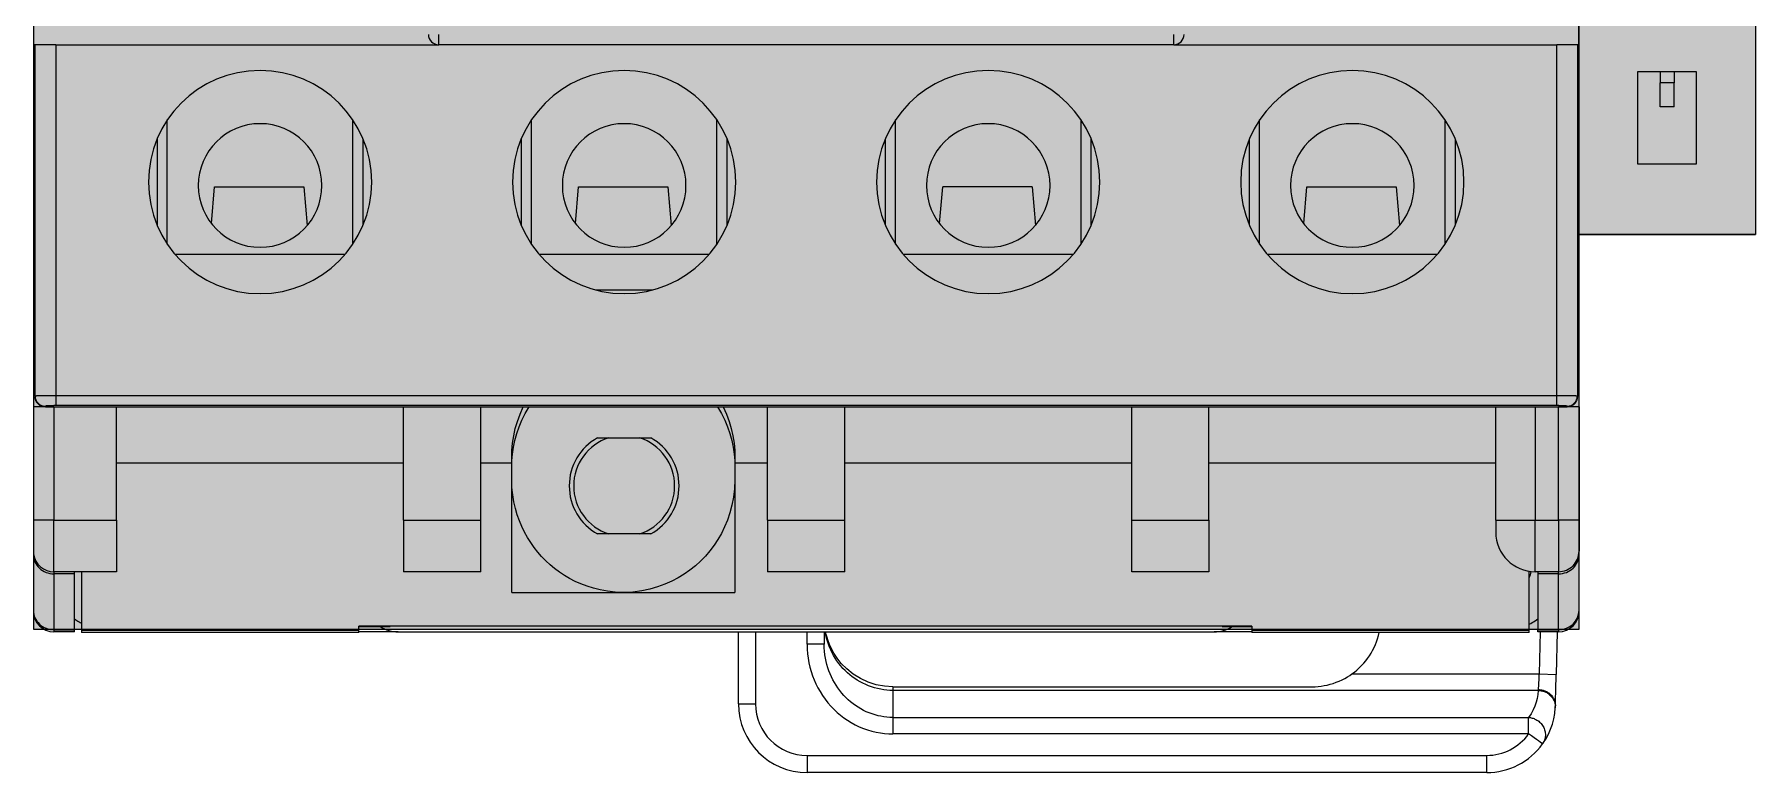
# Model space of a CAD drawing. Extents: x -20 to 2016, y -5898 to 916.
# Drawn here: x 728.7 to 778.8, y 721.4 to 742.9 of the extents above; entities that cross this region are included whole.
import ezdxf

# ---------------------------------------------------------------- set-up
doc = ezdxf.new("R2010")
doc.units = 0
doc.layers.add('MAIN-1', color=7, linetype='Continuous')
doc.layers.add('SYMS', color=7, linetype='Continuous')

# ---------------------------------------------------------------- blocks, each defined once
blk = doc.blocks.new('clipfix_35_5-select__2', base_point=(-147.547, 71.306))
at = {"color": 7, "linetype": 'Continuous'}
for p, q in [((-147.547, 76.456), (-147.547, 71.306)), ((-141.281, 76.456), (-147.547, 76.456)), ((-141.281, 71.306), (-141.281, 76.456)), ((-140.345, 76.456), (-141.281, 76.456)), ((-140.345, 71.306), (-140.345, 76.456)), ((-140.244, 76.456), (-140.345, 76.456)), ((-140.244, 76.456), (-140.244, 71.306)), ((-139.986, 76.456), (-140.244, 76.456)), ((-139.986, 76.456), (-139.986, 71.306)), ((-132.965, 76.456), (-139.986, 76.456)), ((-132.965, 76.456), (-132.247, 76.456)), ((-132.965, 71.306), (-132.965, 76.456)), ((-132.247, 75.881), (-132.247, 76.456)), ((-132.247, 76.456), (-124.247, 76.456)), ((-124.247, 76.456), (-124.247, 75.881)), ((-124.247, 76.456), (-123.528, 76.456)), ((-123.528, 76.456), (-121.856, 76.456)), ((-123.528, 71.306), (-123.528, 76.456)), ((-120.931, 76.456), (-121.856, 76.456)), ((-121.856, 76.456), (-121.856, 71.306)), ((-115.557, 76.456), (-120.931, 76.456)), ((-120.931, 76.456), (-120.931, 71.306)), ((-115.557, 76.456), (-115.557, 71.306)), ((-114.737, 76.456), (-115.557, 76.456)), ((-114.737, 71.306), (-114.737, 76.456)), ((-114.737, 76.456), (-106.507, 76.456)), ((-106.507, 76.456), (-106.507, 71.306)), ((-106.507, 76.456), (-106.249, 76.456)), ((-106.249, 71.306), (-106.249, 76.456)), ((-106.249, 76.456), (-106.148, 76.456)), ((-105.212, 76.456), (-106.148, 76.456)), ((-106.148, 71.306), (-106.148, 76.456)), ((-105.212, 76.456), (-98.947, 76.456)), ((-105.212, 71.306), (-105.212, 76.456)), ((-98.947, 71.306), (-98.947, 76.456)), ((-132.247, 71.881), (-132.247, 75.881)), ((-132.247, 75.881), (-129.097, 75.881)), ((-129.097, 75.881), (-129.097, 71.881)), ((-127.397, 75.881), (-124.247, 75.881)), ((-127.397, 71.881), (-127.397, 75.881)), ((-124.247, 75.881), (-124.247, 71.881)), ((-120.022, 75.631), (-116.572, 75.631)), ((-120.022, 74.081), (-120.022, 75.631)), ((-116.572, 75.631), (-116.572, 74.081)), ((-144.647, 73.031), (-144.647, 74.731)), ((-144.647, 74.731), (-141.747, 74.731)), ((-141.747, 74.731), (-141.747, 74.081)), ((-137.397, 74.731), (-134.697, 74.731)), ((-137.397, 73.031), (-137.397, 74.731)), ((-134.697, 74.731), (-134.697, 73.031)), ((-111.797, 74.731), (-109.097, 74.731)), ((-111.797, 73.031), (-111.797, 74.731)), ((-109.097, 74.731), (-109.097, 73.031)), ((-103.697, 74.081), (-103.697, 74.731)), ((-103.697, 74.731), (-100.997, 74.731)), ((-100.997, 74.731), (-100.997, 73.031)), ((-142.261, 74.081), (-142.392, 74.081)), ((-142.392, 73.681), (-142.392, 74.081)), ((-142.261, 73.681), (-142.392, 73.681)), ((-142.261, 74.081), (-142.261, 73.681)), ((-142.261, 74.081), (-141.747, 74.081)), ((-142.261, 73.681), (-141.747, 73.681)), ((-141.747, 74.081), (-141.747, 73.681)), ((-141.747, 73.681), (-141.747, 73.031)), ((-120.022, 74.081), (-116.572, 74.081)), ((-120.022, 73.681), (-120.022, 74.081)), ((-120.022, 73.681), (-116.572, 73.681)), ((-120.022, 72.131), (-120.022, 73.681)), ((-116.572, 74.081), (-116.572, 73.681)), ((-116.572, 73.681), (-116.572, 72.131)), ((-103.697, 73.681), (-103.697, 74.081)), ((-103.697, 74.081), (-103.361, 74.081)), ((-103.697, 73.681), (-103.361, 73.681)), ((-103.697, 73.031), (-103.697, 73.681)), ((-103.361, 74.081), (-103.361, 73.681)), ((-102.661, 74.081), (-103.361, 74.081)), ((-102.661, 73.681), (-103.361, 73.681)), ((-102.661, 74.081), (-102.661, 73.681)), ((-141.747, 73.031), (-144.647, 73.031)), ((-134.697, 73.031), (-137.397, 73.031)), ((-109.097, 73.031), (-111.797, 73.031)), ((-100.997, 73.031), (-103.697, 73.031)), ((-129.097, 71.881), (-132.247, 71.881)), ((-132.247, 71.306), (-132.247, 71.881)), ((-124.247, 71.881), (-127.397, 71.881)), ((-124.247, 71.881), (-124.247, 71.306)), ((-116.572, 72.131), (-120.022, 72.131)), ((-141.281, 71.306), (-147.547, 71.306)), ((-140.345, 71.306), (-141.281, 71.306)), ((-140.244, 71.306), (-140.345, 71.306)), ((-139.986, 71.306), (-140.244, 71.306)), ((-132.965, 71.306), (-139.986, 71.306)), ((-132.965, 71.306), (-132.247, 71.306)), ((-132.247, 71.306), (-124.247, 71.306)), ((-124.247, 71.306), (-123.528, 71.306)), ((-123.528, 71.306), (-121.856, 71.306)), ((-121.856, 71.306), (-120.931, 71.306)), ((-120.931, 71.306), (-115.557, 71.306)), ((-115.557, 71.306), (-114.737, 71.306)), ((-114.737, 71.306), (-106.507, 71.306)), ((-106.507, 71.306), (-106.249, 71.306)), ((-106.249, 71.306), (-106.148, 71.306)), ((-105.212, 71.306), (-106.148, 71.306)), ((-105.212, 71.306), (-98.947, 71.306))]:
    blk.add_line(p, q, dxfattribs=at)

msp = doc.modelspace()

# ---------------------------------------------------------------- hatches: boundary and pattern name
at = {"layer": 'SYMS', "true_color": 0x636466}
h = msp.add_hatch(color=251, dxfattribs=at)
h.dxf.hatch_style = 1
h.paths.add_polyline_path([(728.711, 725.585), (773.689, 725.585), (773.689, 796.085), (728.711, 796.085)])
h = msp.add_hatch(color=251, dxfattribs=at)
h.dxf.hatch_style = 1
h.paths.add_polyline_path([(778.839, 785.689), (773.689, 785.689), (773.689, 737.089), (778.839, 737.089)])

# ---------------------------------------------------------------- linework, layer by layer
at = {"layer": 'MAIN-1'}
for p, q in [((773.7, 742.615), (773.7, 745.715)), ((729.049, 742.615), (728.7, 742.615)), ((728.75, 732.386), (728.75, 742.615)), ((729.35, 742.615), (729.049, 742.615)), ((729.35, 742.615), (740.5, 742.615)), ((729.35, 742.615), (729.35, 732.402)), ((740.5, 742.615), (740.5, 742.915)), ((761.9, 742.615), (740.5, 742.615)), ((761.9, 742.615), (761.9, 742.915)), ((761.9, 742.615), (773.05, 742.615)), ((773.05, 732.402), (773.05, 742.615)), ((773.351, 742.615), (773.05, 742.615)), ((773.7, 742.615), (773.35, 742.615)), ((773.65, 742.615), (773.65, 732.386)), ((773.7, 732.065), (773.7, 742.615)), ((732.6, 736.806), (732.6, 740.424)), ((734.475, 740.114), (734.475, 740.115)), ((738, 736.806), (738, 740.424)), ((743.2, 736.806), (743.2, 740.424)), ((748.6, 736.806), (748.6, 740.424)), ((753.8, 736.806), (753.8, 740.424)), ((759.2, 736.806), (759.2, 740.424)), ((764.4, 736.806), (764.4, 740.424)), ((769.8, 736.806), (769.8, 740.424)), ((732.3, 739.865), (732.3, 737.365)), ((734.311, 740.019), (734.312, 740.019)), ((738.3, 737.365), (738.3, 739.865)), ((742.9, 739.865), (742.9, 737.365)), ((748.9, 737.365), (748.9, 739.865)), ((753.5, 739.865), (753.5, 737.365)), ((759.5, 737.365), (759.5, 739.865)), ((764.1, 739.865), (764.1, 737.365)), ((770.1, 737.365), (770.1, 739.865)), ((733.883, 737.404), (733.975, 738.471)), ((733.975, 738.471), (736.575, 738.471)), ((736.575, 738.471), (736.672, 737.349)), ((744.484, 737.404), (744.575, 738.471)), ((744.575, 738.471), (747.175, 738.471)), ((747.175, 738.471), (747.271, 737.349)), ((755.083, 737.404), (755.175, 738.471)), ((757.775, 738.471), (755.175, 738.471)), ((757.775, 738.471), (757.872, 737.349)), ((765.683, 737.404), (765.775, 738.471)), ((765.775, 738.471), (768.375, 738.471)), ((768.375, 738.471), (768.472, 737.349)), ((732.82, 736.515), (737.781, 736.515)), ((743.42, 736.515), (748.381, 736.515)), ((754.02, 736.515), (758.981, 736.515)), ((764.62, 736.515), (769.581, 736.515)), ((745.069, 735.473), (746.731, 735.473)), ((728.75, 732.386), (728.751, 732.387)), ((728.75, 732.386), (728.75, 732.365)), ((728.75, 732.386), (728.75, 732.386)), ((728.75, 732.386), (728.75, 732.386)), ((728.75, 732.386), (728.75, 732.386)), ((728.75, 732.386), (728.75, 732.386)), ((728.75, 732.386), (728.75, 732.386)), ((728.75, 732.386), (728.75, 732.386)), ((728.75, 732.386), (728.75, 732.386)), ((728.75, 732.386), (728.75, 732.385)), ((728.75, 732.385), (728.75, 732.385)), ((728.75, 732.385), (728.75, 732.384)), ((728.75, 732.384), (728.75, 732.384)), ((728.75, 732.384), (728.75, 732.384)), ((728.75, 732.351), (728.75, 732.365)), ((728.751, 732.337), (728.75, 732.351)), ((728.751, 732.387), (728.753, 732.388)), ((728.753, 732.323), (728.751, 732.337)), ((728.753, 732.388), (728.756, 732.388)), ((728.755, 732.31), (728.753, 732.323)), ((728.758, 732.296), (728.755, 732.31)), ((728.756, 732.388), (728.76, 732.389)), ((728.762, 732.283), (728.758, 732.296)), ((728.76, 732.389), (728.766, 732.39)), ((728.766, 732.27), (728.762, 732.283)), ((728.766, 732.39), (728.773, 732.39)), ((728.77, 732.257), (728.766, 732.27)), ((728.776, 732.244), (728.77, 732.257)), ((728.773, 732.39), (728.781, 732.391)), ((728.782, 732.231), (728.776, 732.244)), ((728.781, 732.391), (728.791, 732.392)), ((728.788, 732.219), (728.782, 732.231)), ((728.795, 732.207), (728.788, 732.219)), ((728.791, 732.392), (728.801, 732.393)), ((728.803, 732.195), (728.795, 732.207)), ((728.801, 732.393), (728.813, 732.393)), ((728.811, 732.184), (728.803, 732.195)), ((728.819, 732.173), (728.811, 732.184)), ((728.813, 732.393), (728.826, 732.394)), ((728.828, 732.163), (728.819, 732.173)), ((728.826, 732.394), (728.84, 732.394)), ((728.838, 732.153), (728.828, 732.163)), ((728.848, 732.143), (728.838, 732.153)), ((728.84, 732.394), (728.855, 732.395)), ((728.859, 732.134), (728.848, 732.143)), ((728.855, 732.395), (728.871, 732.396)), ((728.869, 732.125), (728.859, 732.134)), ((728.881, 732.117), (728.869, 732.125)), ((728.871, 732.396), (728.889, 732.396)), ((728.892, 732.11), (728.881, 732.117)), ((728.889, 732.396), (728.907, 732.397)), ((728.904, 732.103), (728.892, 732.11)), ((728.917, 732.096), (728.904, 732.103)), ((728.907, 732.397), (728.926, 732.397)), ((728.929, 732.09), (728.917, 732.096)), ((728.926, 732.397), (728.946, 732.398)), ((728.942, 732.085), (728.929, 732.09)), ((728.955, 732.08), (728.942, 732.085)), ((728.946, 732.398), (728.967, 732.398)), ((728.967, 732.398), (728.988, 732.399)), ((728.988, 732.399), (729.011, 732.399)), ((729.011, 732.399), (729.034, 732.4)), ((729.034, 732.4), (729.058, 732.4)), ((729.05, 732.087), (729.05, 732.065)), ((729.058, 732.4), (729.082, 732.4)), ((729.082, 732.4), (729.107, 732.401)), ((729.107, 732.401), (729.133, 732.401)), ((729.133, 732.401), (729.159, 732.401)), ((729.159, 732.401), (729.186, 732.401)), ((729.186, 732.401), (729.212, 732.401)), ((729.212, 732.401), (729.24, 732.402)), ((729.24, 732.402), (729.267, 732.402)), ((729.267, 732.402), (729.295, 732.402)), ((729.295, 732.402), (729.322, 732.402)), ((729.322, 732.402), (729.35, 732.402)), ((729.35, 732.402), (773.05, 732.402)), ((729.35, 732.402), (729.35, 732.102)), ((773.05, 732.102), (729.35, 732.102)), ((773.05, 732.102), (773.05, 732.402)), ((773.05, 732.402), (773.078, 732.402)), ((773.078, 732.402), (773.106, 732.402)), ((773.106, 732.402), (773.133, 732.402)), ((773.133, 732.402), (773.161, 732.402)), ((773.161, 732.402), (773.188, 732.401)), ((773.188, 732.401), (773.215, 732.401)), ((773.215, 732.401), (773.241, 732.401)), ((773.241, 732.401), (773.267, 732.401)), ((773.267, 732.401), (773.293, 732.401)), ((773.293, 732.401), (773.318, 732.4)), ((773.318, 732.4), (773.342, 732.4)), ((773.342, 732.4), (773.366, 732.4)), ((773.35, 732.065), (773.35, 732.087)), ((773.366, 732.4), (773.389, 732.399)), ((773.389, 732.399), (773.412, 732.399)), ((773.412, 732.399), (773.433, 732.398)), ((773.433, 732.398), (773.454, 732.398)), ((773.455, 732.084), (773.443, 732.079)), ((773.454, 732.398), (773.474, 732.397)), ((773.468, 732.089), (773.455, 732.084)), ((773.48, 732.095), (773.468, 732.089)), ((773.474, 732.397), (773.493, 732.397)), ((773.492, 732.101), (773.48, 732.095)), ((773.504, 732.107), (773.492, 732.101)), ((773.493, 732.397), (773.512, 732.396)), ((773.515, 732.114), (773.504, 732.107)), ((773.512, 732.396), (773.529, 732.396)), ((773.526, 732.122), (773.515, 732.114)), ((773.537, 732.13), (773.526, 732.122)), ((773.529, 732.396), (773.545, 732.395)), ((773.547, 732.139), (773.537, 732.13)), ((773.545, 732.395), (773.56, 732.394)), ((773.557, 732.148), (773.547, 732.139)), ((773.567, 732.158), (773.557, 732.148)), ((773.56, 732.394), (773.574, 732.394)), ((773.576, 732.167), (773.567, 732.158)), ((773.574, 732.394), (773.587, 732.393)), ((773.585, 732.178), (773.576, 732.167)), ((773.593, 732.189), (773.585, 732.178)), ((773.587, 732.393), (773.599, 732.393)), ((773.6, 732.2), (773.593, 732.189)), ((773.599, 732.393), (773.609, 732.392)), ((773.608, 732.211), (773.6, 732.2)), ((773.614, 732.223), (773.608, 732.211)), ((773.609, 732.392), (773.619, 732.391)), ((773.62, 732.235), (773.614, 732.223)), ((773.619, 732.391), (773.627, 732.39)), ((773.626, 732.247), (773.62, 732.235)), ((773.631, 732.26), (773.626, 732.247)), ((773.627, 732.39), (773.634, 732.39)), ((773.635, 732.272), (773.631, 732.26)), ((773.634, 732.39), (773.64, 732.389)), ((773.639, 732.285), (773.635, 732.272)), ((773.643, 732.298), (773.639, 732.285)), ((773.64, 732.389), (773.644, 732.388)), ((773.645, 732.311), (773.643, 732.298)), ((773.644, 732.388), (773.647, 732.388)), ((773.647, 732.324), (773.645, 732.311)), ((773.647, 732.388), (773.649, 732.387)), ((773.649, 732.338), (773.647, 732.324)), ((773.649, 732.387), (773.65, 732.386)), ((773.65, 732.351), (773.649, 732.338)), ((773.65, 732.386), (773.65, 732.386)), ((773.65, 732.386), (773.65, 732.386)), ((773.65, 732.386), (773.65, 732.386)), ((773.65, 732.386), (773.65, 732.386)), ((773.65, 732.386), (773.65, 732.386)), ((773.65, 732.386), (773.65, 732.386)), ((773.65, 732.365), (773.65, 732.386)), ((773.65, 732.386), (773.65, 732.386)), ((773.65, 732.386), (773.65, 732.385)), ((773.65, 732.385), (773.65, 732.385)), ((773.65, 732.385), (773.65, 732.384)), ((773.65, 732.384), (773.65, 732.384)), ((773.65, 732.384), (773.65, 732.384)), ((773.65, 732.365), (773.65, 732.351)), ((729.3, 732.065), (728.7, 732.065)), ((728.968, 732.076), (728.955, 732.08)), ((728.981, 732.073), (728.968, 732.076)), ((728.995, 732.07), (728.981, 732.073)), ((729.008, 732.068), (728.995, 732.07)), ((729.022, 732.066), (729.008, 732.068)), ((729.036, 732.065), (729.022, 732.066)), ((729.05, 732.065), (729.036, 732.065)), ((729.05, 732.065), (773.35, 732.065)), ((729.3, 732.065), (729.3, 728.765)), ((731.125, 728.765), (731.125, 732.065)), ((739.475, 728.765), (739.475, 732.065)), ((741.725, 728.765), (741.725, 732.065)), ((742.731, 731.432), (742.793, 731.645)), ((742.793, 731.645), (742.87, 731.856)), ((742.842, 731.488), (742.925, 731.684)), ((742.87, 731.856), (742.963, 732.065)), ((742.925, 731.684), (743.021, 731.877)), ((743.021, 731.877), (743.13, 732.065)), ((748.62, 732.065), (748.729, 731.877)), ((748.729, 731.877), (748.826, 731.684)), ((748.787, 732.065), (748.88, 731.856)), ((748.826, 731.684), (748.908, 731.488)), ((748.88, 731.856), (748.957, 731.645)), ((748.957, 731.645), (749.019, 731.432)), ((750.075, 728.765), (750.075, 732.065)), ((752.325, 728.765), (752.325, 732.065)), ((760.675, 728.765), (760.675, 732.065)), ((762.925, 728.765), (762.925, 732.065)), ((771.275, 728.765), (771.275, 732.065)), ((772.425, 732.065), (772.425, 728.765)), ((773.1, 728.765), (773.1, 732.065)), ((773.7, 732.065), (773.1, 732.065)), ((773.364, 732.065), (773.35, 732.065)), ((773.377, 732.066), (773.364, 732.065)), ((773.391, 732.068), (773.377, 732.066)), ((773.404, 732.07), (773.391, 732.068)), ((773.417, 732.072), (773.404, 732.07)), ((773.43, 732.076), (773.417, 732.072)), ((773.443, 732.079), (773.43, 732.076)), ((773.7, 732.065), (773.7, 728.765)), ((742.651, 731.008), (742.684, 731.219)), ((742.677, 730.89), (742.719, 731.09)), ((742.684, 731.219), (742.731, 731.432)), ((742.719, 731.09), (742.774, 731.289)), ((742.774, 731.289), (742.842, 731.488)), ((745.125, 731.165), (746.675, 731.165)), ((748.908, 731.488), (748.977, 731.289)), ((748.977, 731.289), (749.031, 731.09)), ((749.019, 731.432), (749.067, 731.219)), ((749.031, 731.09), (749.073, 730.89)), ((749.067, 731.219), (749.099, 731.008)), ((742.625, 730.594), (742.631, 730.799)), ((742.625, 730.441), (742.625, 730.594)), ((742.631, 730.799), (742.651, 731.008)), ((742.631, 730.497), (742.648, 730.693)), ((742.648, 730.693), (742.677, 730.89)), ((749.073, 730.89), (749.102, 730.693)), ((749.099, 731.008), (749.119, 730.799)), ((749.102, 730.693), (749.119, 730.497)), ((749.119, 730.799), (749.125, 730.594)), ((749.125, 730.594), (749.125, 730.441)), ((731.125, 730.441), (739.475, 730.441)), ((741.725, 730.441), (742.625, 730.441)), ((742.625, 730.306), (742.631, 730.497)), ((742.625, 726.662), (742.625, 730.441)), ((749.119, 730.497), (749.125, 730.306)), ((749.125, 730.441), (750.075, 730.441)), ((749.125, 730.441), (749.125, 726.662)), ((752.325, 730.441), (760.675, 730.441)), ((762.925, 730.441), (771.275, 730.441)), ((742.633, 729.723), (742.625, 729.952)), ((742.655, 729.507), (742.633, 729.723)), ((749.115, 729.684), (749.085, 729.435)), ((749.125, 729.952), (749.115, 729.684)), ((742.689, 729.303), (742.655, 729.507)), ((742.734, 729.109), (742.689, 729.303)), ((742.788, 728.925), (742.734, 729.109)), ((749.039, 729.201), (748.98, 728.98)), ((749.085, 729.435), (749.039, 729.201)), ((729.3, 728.765), (728.7, 728.765)), ((729.3, 727.265), (729.3, 728.765)), ((729.3, 728.765), (731.125, 728.765)), ((731.125, 728.765), (731.125, 727.265)), ((739.475, 728.765), (739.475, 727.265)), ((739.475, 728.765), (741.725, 728.765)), ((741.725, 727.265), (741.725, 728.765)), ((742.851, 728.748), (742.788, 728.925)), ((742.921, 728.579), (742.851, 728.748)), ((743, 728.417), (742.921, 728.579)), ((748.908, 728.771), (748.825, 728.572)), ((748.98, 728.98), (748.908, 728.771)), ((750.075, 728.765), (750.075, 727.265)), ((750.075, 728.765), (752.325, 728.765)), ((752.325, 727.265), (752.325, 728.765)), ((760.675, 727.265), (760.675, 728.765)), ((760.675, 728.765), (762.925, 728.765)), ((762.925, 728.765), (762.925, 727.265)), ((771.275, 728.765), (772.425, 728.765)), ((771.275, 728.765), (771.275, 728.415)), ((772.425, 728.765), (773.1, 728.765)), ((772.425, 727.265), (772.425, 728.765)), ((773.1, 728.765), (773.1, 727.265)), ((773.7, 728.765), (773.1, 728.765)), ((773.7, 728.765), (773.7, 727.865)), ((743.086, 728.263), (743, 728.417)), ((743.178, 728.115), (743.086, 728.263)), ((743.278, 727.973), (743.178, 728.115)), ((746.675, 728.365), (745.125, 728.365)), ((748.629, 728.204), (748.516, 728.034)), ((748.732, 728.383), (748.629, 728.204)), ((748.825, 728.572), (748.732, 728.383)), ((743.385, 727.838), (743.278, 727.973)), ((743.497, 727.709), (743.385, 727.838)), ((743.617, 727.586), (743.497, 727.709)), ((743.742, 727.469), (743.617, 727.586)), ((748.123, 727.576), (747.974, 727.44)), ((748.263, 727.72), (748.123, 727.576)), ((748.394, 727.873), (748.263, 727.72)), ((748.516, 728.034), (748.394, 727.873)), ((773.7, 727.768), (773.7, 727.862)), ((773.7, 726.139), (773.7, 727.768)), ((729.3, 727.265), (729.3, 727.204)), ((731.125, 727.265), (729.3, 727.265)), ((729.3, 727.204), (729.3, 725.575)), ((729.9, 727.204), (729.3, 727.204)), ((729.9, 727.204), (729.9, 727.265)), ((729.9, 725.575), (729.9, 727.204)), ((730.1, 727.265), (730.1, 725.567)), ((741.725, 727.265), (739.475, 727.265)), ((743.874, 727.359), (743.742, 727.469)), ((744.013, 727.255), (743.874, 727.359)), ((744.159, 727.157), (744.013, 727.255)), ((744.313, 727.067), (744.159, 727.157)), ((747.471, 727.086), (747.283, 726.987)), ((747.649, 727.194), (747.471, 727.086)), ((747.816, 727.313), (747.649, 727.194)), ((747.974, 727.44), (747.816, 727.313)), ((752.325, 727.265), (750.075, 727.265)), ((762.925, 727.265), (760.675, 727.265)), ((772.25, 725.567), (772.25, 727.278)), ((773.1, 727.265), (772.425, 727.265)), ((772.5, 727.265), (772.5, 727.204)), ((772.5, 727.204), (772.5, 725.575)), ((773.1, 727.204), (772.5, 727.204)), ((773.1, 727.204), (773.1, 727.265)), ((773.1, 725.575), (773.1, 727.204)), ((742.625, 726.662), (745.875, 726.662)), ((744.474, 726.984), (744.313, 727.067)), ((744.643, 726.908), (744.474, 726.984)), ((744.82, 726.841), (744.643, 726.908)), ((745.007, 726.782), (744.82, 726.841)), ((745.204, 726.733), (745.007, 726.782)), ((745.413, 726.695), (745.204, 726.733)), ((745.636, 726.671), (745.413, 726.695)), ((745.875, 726.662), (745.636, 726.671)), ((746.154, 726.674), (745.875, 726.662)), ((745.875, 726.662), (749.125, 726.662)), ((746.411, 726.707), (746.154, 726.674)), ((746.65, 726.757), (746.411, 726.707)), ((746.874, 726.822), (746.65, 726.757)), ((747.085, 726.899), (746.874, 726.822)), ((747.283, 726.987), (747.085, 726.899)), ((773.7, 726.115), (773.7, 726.139)), ((729.3, 725.575), (729.3, 725.515)), ((729.3, 725.575), (729.9, 725.575)), ((729.9, 725.891), (729.932, 725.868)), ((729.9, 725.515), (729.9, 725.575)), ((729.932, 725.868), (729.965, 725.846)), ((729.965, 725.846), (729.998, 725.825)), ((729.998, 725.825), (730.032, 725.804)), ((730.032, 725.804), (730.066, 725.784)), ((730.066, 725.784), (730.1, 725.764)), ((730.1, 725.567), (730.1, 725.495)), ((730.1, 725.567), (738.175, 725.567)), ((738.175, 725.567), (738.175, 725.677)), ((764.175, 725.677), (738.175, 725.677)), ((738.175, 725.665), (739.09, 725.665)), ((738.175, 725.495), (738.175, 725.567)), ((763.31, 725.665), (764.175, 725.665)), ((764.175, 725.677), (764.175, 725.567)), ((764.175, 725.567), (772.25, 725.567)), ((764.175, 725.567), (764.175, 725.495)), ((772.25, 725.738), (772.293, 725.761)), ((772.25, 725.495), (772.25, 725.567)), ((772.293, 725.761), (772.336, 725.785)), ((772.336, 725.785), (772.378, 725.81)), ((772.378, 725.81), (772.419, 725.836)), ((772.419, 725.836), (772.46, 725.863)), ((772.46, 725.863), (772.5, 725.891)), ((772.5, 725.515), (772.5, 725.575)), ((772.5, 725.575), (773.1, 725.575)), ((773.1, 725.575), (773.1, 725.515)), ((729.9, 725.515), (729.3, 725.515)), ((738.175, 725.495), (730.1, 725.495)), ((739.324, 725.515), (738.175, 725.515)), ((739.324, 725.515), (739.615, 725.515)), ((739.617, 725.515), (762.783, 725.515)), ((749.225, 723.415), (749.225, 725.515)), ((749.725, 725.515), (749.725, 723.415)), ((751.225, 725.151), (751.225, 725.515)), ((751.225, 725.151), (751.229, 725.013)), ((751.725, 725.151), (751.225, 725.151)), ((751.725, 725.515), (751.725, 725.151)), ((751.727, 725.049), (751.725, 725.151)), ((751.77, 725.423), (751.753, 725.515)), ((751.783, 725.436), (751.765, 725.515)), ((751.791, 725.332), (751.77, 725.423)), ((751.807, 725.348), (751.783, 725.436)), ((751.816, 725.243), (751.791, 725.332)), ((751.839, 725.251), (751.807, 725.348)), ((751.845, 725.156), (751.816, 725.243)), ((751.88, 725.143), (751.839, 725.251)), ((751.877, 725.07), (751.845, 725.156)), ((751.913, 724.986), (751.877, 725.07)), ((751.934, 725.024), (751.88, 725.143)), ((762.785, 725.515), (763.076, 725.515)), ((764.175, 725.515), (763.076, 725.515)), ((772.25, 725.495), (764.175, 725.495)), ((773.1, 725.515), (772.5, 725.515)), ((772.566, 725.515), (772.534, 724.287)), ((773.067, 725.515), (773.034, 724.274)), ((751.229, 725.013), (751.239, 724.878)), ((751.239, 724.878), (751.255, 724.745)), ((751.255, 724.745), (751.279, 724.615)), ((751.279, 724.615), (751.308, 724.486)), ((751.734, 724.948), (751.727, 725.049)), ((751.745, 724.848), (751.734, 724.948)), ((751.761, 724.75), (751.745, 724.848)), ((751.78, 724.654), (751.761, 724.75)), ((751.804, 724.56), (751.78, 724.654)), ((751.953, 724.904), (751.913, 724.986)), ((752.006, 724.893), (751.934, 725.024)), ((751.997, 724.824), (751.953, 724.904)), ((752.044, 724.745), (751.997, 724.824)), ((752.099, 724.75), (752.006, 724.893)), ((752.096, 724.668), (752.044, 724.745)), ((752.151, 724.592), (752.096, 724.668)), ((752.221, 724.596), (752.099, 724.75)), ((752.209, 724.52), (752.151, 724.592)), ((752.38, 724.435), (752.221, 724.596)), ((751.308, 724.486), (751.343, 724.361)), ((751.343, 724.361), (751.384, 724.237)), ((751.384, 724.237), (751.43, 724.117)), ((751.43, 724.117), (751.481, 724)), ((751.831, 724.469), (751.804, 724.56)), ((751.861, 724.379), (751.831, 724.469)), ((751.896, 724.291), (751.861, 724.379)), ((751.933, 724.205), (751.896, 724.291)), ((751.974, 724.121), (751.933, 724.205)), ((752.019, 724.039), (751.974, 724.121)), ((752.27, 724.45), (752.209, 724.52)), ((752.334, 724.384), (752.27, 724.45)), ((752.4, 724.321), (752.334, 724.384)), ((752.569, 724.283), (752.38, 724.435)), ((752.468, 724.263), (752.4, 724.321)), ((752.538, 724.207), (752.468, 724.263)), ((752.612, 724.154), (752.538, 724.207)), ((752.779, 724.152), (752.569, 724.283)), ((752.688, 724.105), (752.612, 724.154)), ((752.767, 724.058), (752.688, 724.105)), ((753.003, 724.05), (752.779, 724.152)), ((766.632, 724.044), (766.719, 724.08)), ((766.719, 724.08), (766.803, 724.118)), ((766.803, 724.118), (766.882, 724.158)), ((766.882, 724.158), (766.955, 724.2)), ((766.955, 724.2), (767.023, 724.243)), ((767.023, 724.243), (767.088, 724.287)), ((767.088, 724.287), (772.534, 724.287)), ((772.524, 724.082), (772.522, 724.055)), ((772.525, 724.11), (772.524, 724.082)), ((772.527, 724.139), (772.525, 724.11)), ((772.528, 724.168), (772.527, 724.139)), ((772.53, 724.197), (772.528, 724.168)), ((772.531, 724.227), (772.53, 724.197)), ((772.533, 724.257), (772.531, 724.227)), ((772.534, 724.287), (772.533, 724.257)), ((772.534, 724.287), (773.034, 724.274)), ((773.027, 724.014), (773.029, 724.078)), ((773.029, 724.078), (773.031, 724.142)), ((773.031, 724.142), (773.032, 724.208)), ((773.032, 724.208), (773.034, 724.274)), ((751.481, 724), (751.539, 723.885)), ((751.539, 723.885), (751.602, 723.773)), ((751.602, 723.773), (751.673, 723.662)), ((751.673, 723.662), (751.75, 723.553)), ((752.068, 723.959), (752.019, 724.039)), ((752.12, 723.881), (752.068, 723.959)), ((752.176, 723.805), (752.12, 723.881)), ((752.234, 723.732), (752.176, 723.805)), ((752.296, 723.662), (752.234, 723.732)), ((752.359, 723.595), (752.296, 723.662)), ((752.425, 723.533), (752.359, 723.595)), ((752.848, 724.015), (752.767, 724.058)), ((752.932, 723.976), (752.848, 724.015)), ((753.017, 723.941), (752.932, 723.976)), ((753.237, 723.975), (753.003, 724.05)), ((753.104, 723.909), (753.017, 723.941)), ((753.191, 723.882), (753.104, 723.909)), ((753.28, 723.86), (753.191, 723.882)), ((753.479, 723.93), (753.237, 723.975)), ((753.369, 723.841), (753.28, 723.86)), ((753.458, 723.827), (753.369, 723.841)), ((753.547, 723.816), (753.458, 723.827)), ((753.725, 723.915), (753.479, 723.93)), ((753.636, 723.81), (753.547, 723.816)), ((753.725, 723.808), (753.636, 723.81)), ((753.725, 723.915), (765.925, 723.915)), ((753.725, 723.915), (753.725, 723.808)), ((772.509, 723.808), (753.725, 723.808)), ((753.725, 723.808), (753.725, 723.021)), ((765.925, 723.915), (766.015, 723.917)), ((766.015, 723.917), (766.104, 723.923)), ((766.104, 723.923), (766.193, 723.933)), ((766.193, 723.933), (766.281, 723.947)), ((766.281, 723.947), (766.369, 723.964)), ((766.369, 723.964), (766.456, 723.986)), ((766.456, 723.986), (766.544, 724.013)), ((766.544, 724.013), (766.632, 724.044)), ((772.478, 723.577), (772.449, 723.463)), ((772.498, 723.692), (772.478, 723.577)), ((772.509, 723.808), (772.498, 723.692)), ((772.51, 723.821), (772.509, 723.817)), ((772.509, 723.817), (772.509, 723.814)), ((772.509, 723.814), (772.509, 723.811)), ((772.509, 723.811), (772.509, 723.808)), ((772.509, 723.808), (772.53, 723.808)), ((772.511, 723.845), (772.51, 723.831)), ((772.51, 723.831), (772.534, 723.831)), ((772.51, 723.831), (772.51, 723.828)), ((772.51, 723.828), (772.51, 723.824)), ((772.51, 723.824), (772.51, 723.821)), ((772.512, 723.859), (772.511, 723.845)), ((772.513, 723.876), (772.512, 723.859)), ((772.514, 723.894), (772.513, 723.876)), ((772.515, 723.913), (772.514, 723.894)), ((772.516, 723.934), (772.515, 723.913)), ((772.517, 723.956), (772.516, 723.934)), ((772.518, 723.979), (772.517, 723.956)), ((772.52, 724.003), (772.518, 723.979)), ((772.521, 724.029), (772.52, 724.003)), ((772.522, 724.055), (772.521, 724.029)), ((772.53, 723.808), (772.551, 723.806)), ((772.534, 723.831), (772.557, 723.829)), ((772.551, 723.806), (772.573, 723.804)), ((772.557, 723.829), (772.581, 723.827)), ((772.573, 723.804), (772.596, 723.8)), ((772.581, 723.827), (772.605, 723.823)), ((772.596, 723.8), (772.618, 723.796)), ((772.605, 723.823), (772.629, 723.818)), ((772.618, 723.796), (772.641, 723.79)), ((772.629, 723.818), (772.654, 723.812)), ((772.641, 723.79), (772.665, 723.784)), ((772.654, 723.812), (772.678, 723.804)), ((772.665, 723.784), (772.688, 723.776)), ((772.678, 723.804), (772.702, 723.796)), ((772.688, 723.776), (772.711, 723.766)), ((772.702, 723.796), (772.726, 723.786)), ((772.711, 723.766), (772.734, 723.756)), ((772.726, 723.786), (772.749, 723.775)), ((772.734, 723.756), (772.757, 723.744)), ((772.749, 723.775), (772.772, 723.763)), ((772.757, 723.744), (772.78, 723.73)), ((772.772, 723.763), (772.795, 723.749)), ((772.78, 723.73), (772.802, 723.716)), ((772.795, 723.749), (772.817, 723.734)), ((772.802, 723.716), (772.823, 723.7)), ((772.817, 723.734), (772.838, 723.719)), ((772.823, 723.7), (772.844, 723.683)), ((772.838, 723.719), (772.858, 723.702)), ((772.844, 723.683), (772.864, 723.664)), ((772.858, 723.702), (772.877, 723.684)), ((772.864, 723.664), (772.883, 723.645)), ((772.877, 723.684), (772.894, 723.666)), ((772.883, 723.645), (772.901, 723.624)), ((772.894, 723.666), (772.911, 723.646)), ((772.901, 723.624), (772.918, 723.602)), ((772.911, 723.646), (772.927, 723.626)), ((772.918, 723.602), (772.933, 723.58)), ((772.927, 723.626), (772.941, 723.605)), ((772.933, 723.58), (772.947, 723.556)), ((772.941, 723.605), (772.954, 723.584)), ((772.954, 723.584), (772.966, 723.562)), ((773.015, 723.545), (773.016, 723.592)), ((773.016, 723.592), (773.018, 723.642)), ((773.018, 723.642), (773.019, 723.695)), ((773.019, 723.708), (773.02, 723.719)), ((773.019, 723.697), (773.019, 723.708)), ((773.02, 723.741), (773.021, 723.753)), ((773.02, 723.73), (773.02, 723.741)), ((773.02, 723.719), (773.02, 723.73)), ((773.021, 723.772), (773.023, 723.83)), ((773.021, 723.753), (773.021, 723.764)), ((773.023, 723.83), (773.024, 723.889)), ((773.024, 723.889), (773.026, 723.951)), ((773.026, 723.951), (773.027, 724.014)), ((749.225, 723.415), (749.725, 723.415)), ((751.75, 723.553), (751.832, 723.448)), ((751.832, 723.448), (751.919, 723.348)), ((751.919, 723.348), (752.009, 723.254)), ((752.009, 723.254), (752.102, 723.166)), ((752.102, 723.166), (752.198, 723.085)), ((752.198, 723.085), (752.298, 723.009)), ((752.492, 723.474), (752.425, 723.533)), ((752.563, 723.418), (752.492, 723.474)), ((752.635, 723.365), (752.563, 723.418)), ((752.711, 723.316), (752.635, 723.365)), ((752.789, 723.27), (752.711, 723.316)), ((752.869, 723.227), (752.789, 723.27)), ((752.95, 723.188), (752.869, 723.227)), ((753.034, 723.153), (752.95, 723.188)), ((753.118, 723.122), (753.034, 723.153)), ((753.204, 723.095), (753.118, 723.122)), ((753.291, 723.072), (753.204, 723.095)), ((753.377, 723.054), (753.291, 723.072)), ((772.302, 723.13), (772.231, 723.021)), ((772.362, 723.24), (772.302, 723.13)), ((772.411, 723.351), (772.362, 723.24)), ((772.449, 723.463), (772.411, 723.351)), ((772.947, 723.556), (772.96, 723.532)), ((772.96, 723.532), (772.972, 723.507)), ((772.963, 722.981), (772.992, 723.139)), ((772.966, 723.562), (772.976, 723.54)), ((772.972, 723.507), (772.982, 723.482)), ((772.976, 723.54), (772.985, 723.517)), ((772.982, 723.482), (772.99, 723.456)), ((772.985, 723.517), (772.992, 723.495)), ((772.99, 723.456), (772.997, 723.43)), ((772.992, 723.495), (772.998, 723.472)), ((772.992, 723.139), (773.008, 723.301)), ((772.997, 723.43), (773.002, 723.404)), ((772.998, 723.472), (773.003, 723.45)), ((773.002, 723.404), (773.006, 723.378)), ((773.003, 723.45), (773.007, 723.428)), ((773.006, 723.378), (773.008, 723.352)), ((773.007, 723.428), (773.009, 723.406)), ((773.008, 723.352), (773.008, 723.326)), ((773.008, 723.326), (773.008, 723.301)), ((773.008, 723.309), (773.009, 723.318)), ((773.008, 723.301), (773.008, 723.309)), ((773.009, 723.406), (773.01, 723.384)), ((773.009, 723.338), (773.01, 723.348)), ((773.009, 723.327), (773.009, 723.338)), ((773.009, 723.318), (773.009, 723.327)), ((773.01, 723.362), (773.011, 723.392)), ((773.01, 723.384), (773.01, 723.362)), ((773.01, 723.361), (773.01, 723.362)), ((773.01, 723.362), (773.01, 723.362)), ((773.01, 723.362), (773.01, 723.362)), ((773.01, 723.36), (773.01, 723.361)), ((773.01, 723.361), (773.01, 723.361)), ((773.01, 723.348), (773.01, 723.36)), ((773.01, 723.36), (773.01, 723.36)), ((773.011, 723.392), (773.012, 723.425)), ((773.012, 723.425), (773.013, 723.462)), ((773.013, 723.462), (773.014, 723.502)), ((773.014, 723.502), (773.015, 723.545)), ((752.298, 723.009), (752.403, 722.937)), ((752.403, 722.937), (752.512, 722.87)), ((752.512, 722.87), (752.626, 722.808)), ((752.626, 722.808), (752.744, 722.752)), ((752.744, 722.752), (752.864, 722.702)), ((752.864, 722.702), (752.987, 722.659)), ((752.987, 722.659), (753.11, 722.623)), ((753.11, 722.623), (753.234, 722.593)), ((753.234, 722.593), (753.358, 722.57)), ((753.358, 722.57), (753.48, 722.555)), ((753.464, 723.04), (753.377, 723.054)), ((753.551, 723.029), (753.464, 723.04)), ((753.638, 723.023), (753.551, 723.029)), ((753.725, 723.021), (753.638, 723.023)), ((753.725, 723.021), (772.231, 723.021)), ((753.725, 723.021), (753.725, 722.542)), ((772.231, 723.021), (772.256, 723.019)), ((772.256, 723.019), (772.282, 723.016)), ((772.282, 723.016), (772.308, 723.011)), ((772.308, 723.011), (772.335, 723.004)), ((772.335, 723.004), (772.362, 722.996)), ((772.362, 722.996), (772.39, 722.986)), ((772.39, 722.986), (772.417, 722.975)), ((772.417, 722.975), (772.445, 722.961)), ((772.445, 722.961), (772.472, 722.945)), ((772.472, 722.945), (772.499, 722.928)), ((772.499, 722.928), (772.525, 722.909)), ((772.525, 722.909), (772.55, 722.887)), ((772.55, 722.887), (772.574, 722.865)), ((772.574, 722.865), (772.597, 722.84)), ((772.597, 722.84), (772.618, 722.814)), ((772.618, 722.814), (772.637, 722.786)), ((772.637, 722.786), (772.655, 722.757)), ((772.655, 722.757), (772.671, 722.727)), ((772.671, 722.727), (772.685, 722.697)), ((772.685, 722.697), (772.696, 722.665)), ((772.696, 722.665), (772.706, 722.633)), ((772.706, 722.633), (772.713, 722.602)), ((772.713, 722.602), (772.718, 722.57)), ((772.718, 722.57), (772.72, 722.538)), ((772.806, 722.532), (772.87, 722.678)), ((772.87, 722.678), (772.923, 722.827)), ((772.923, 722.827), (772.963, 722.981)), ((753.48, 722.555), (753.603, 722.545)), ((753.603, 722.545), (753.725, 722.542)), ((772.231, 722.542), (753.725, 722.542)), ((772.638, 722.251), (772.728, 722.39)), ((772.651, 722.271), (772.638, 722.251)), ((772.664, 722.293), (772.651, 722.271)), ((772.676, 722.315), (772.664, 722.293)), ((772.686, 722.339), (772.676, 722.315)), ((772.696, 722.364), (772.686, 722.339)), ((772.704, 722.391), (772.696, 722.364)), ((772.711, 722.418), (772.704, 722.391)), ((772.716, 722.447), (772.711, 722.418)), ((772.719, 722.477), (772.716, 722.447)), ((772.721, 722.507), (772.719, 722.477)), ((772.72, 722.538), (772.721, 722.507)), ((772.728, 722.39), (772.806, 722.532)), ((751.225, 721.915), (771.011, 721.915)), ((751.225, 721.915), (751.225, 721.415)), ((771.011, 721.415), (771.011, 721.915)), ((771.011, 721.415), (751.225, 721.415))]:
    msp.add_line(p, q, dxfattribs=at)
for centre, radius, start, end in [((740.5, 742.915), 0.3, 180, 270), ((761.9, 742.915), 0.3, 270, 0), ((735.3, 738.615), 3.25, 0, 180), ((745.9, 738.615), 3.25, 0, 180), ((756.5, 738.615), 3.25, 0, 180), ((767.1, 738.615), 3.25, 0, 180), ((735.3, 738.515), 1.8, 0, 180), ((745.9, 738.515), 1.8, 0, 180), ((756.5, 738.515), 1.8, 0, 180), ((767.1, 738.515), 1.8, 0, 180), ((735.3, 738.615), 3.25, 180, 0), ((745.9, 738.615), 3.25, 180, 0), ((756.5, 738.615), 3.25, 180, 0), ((767.1, 738.615), 3.25, 180, 0), ((735.3, 738.515), 1.8, 180, 0), ((745.9, 738.515), 1.8, 180, 0), ((756.5, 738.515), 1.8, 180, 0), ((767.1, 738.515), 1.8, 180, 0), ((745.9, 729.765), 1.6, 118.955, 241.045), ((745.9, 729.765), 1.47, 107.7528, 180), ((745.9, 729.765), 1.47, 0, 72.2472), ((745.9, 729.765), 1.6, 298.955, 61.045), ((745.9, 729.765), 1.47, 180, 252.2472), ((745.9, 729.765), 1.47, 287.7528, 0), ((772.425, 728.415), 1.15, 180, 270), ((729.3, 727.865), 0.6, 188.1816, 270), ((773.1, 727.865), 0.6, 270, 0.0002), ((729.3, 726.115), 0.6, 180, 270), ((773.1, 726.115), 0.6, 270, 0), ((739.324, 726.515), 1, 238.1424, 270), ((763.076, 726.515), 1, 270, 301.8578), ((765.925, 725.915), 2, 305.5384, 347.8729), ((751.225, 723.415), 2, 180, 270), ((751.225, 723.415), 1.5, 180, 270), ((771.011, 723.415), 1.5, 270, 324.4303), ((771.011, 723.415), 2, 270, 324.4301)]:
    msp.add_arc(centre, radius, start, end, dxfattribs=at)
for centre, major_axis, ratio, start_param, end_param in [((729.05, 732.386), (-0.3, 0), 0.99863, 0.000001, 0.008543), ((729.05, 732.386), (-0.3, 0), 0.99863, 0.008543, 1.570771), ((729.35, 732.087), (0.3, 0), 0.052238, 1.571445, 3.142448), ((773.05, 732.087), (0.3, 0), 0.052239, -0.000855, 1.570167), ((773.35, 732.386), (-0.3, 0), 0.99863, 1.570796, 3.133051), ((773.35, 732.386), (-0.3, 0), 0.99863, 3.133051, 3.141548), ((729.3, 727.768), (-0.6, 0), 0.939693, -0.000012, 1.570796), ((773.1, 727.768), (-0.6, 0), 0.939693, 1.570796, 3.1416), ((731.068, 727.488), (1, 0), 0.999658, -2.916218, -2.885402), ((771.333, 727.488), (1, 0), 0.999658, -0.409253, -0.219278), ((729.3, 726.139), (0.6, 0), 0.939693, -3.141593, -1.570796), ((773.1, 726.139), (0.6, 0), 0.939693, -1.570796, 0), ((772.231, 722.542), (0, 0.5), 0.000008, -1.57078, -0.290087), ((772.231, 722.542), (-0.407, 0.291), 0.000014, -3.141591, -1.570795)]:
    msp.add_ellipse(centre, major_axis=major_axis, ratio=ratio, start_param=start_param, end_param=end_param, dxfattribs=at)
at = {"layer": 'SYMS'}
for points in [[(728.711, 796.085), (773.689, 796.085), (773.689, 725.585), (728.711, 725.585)], [(773.689, 785.689), (778.839, 785.689), (778.839, 737.089), (773.689, 737.089)]]:
    msp.add_lwpolyline(points, close=True, dxfattribs=at)

# ---------------------------------------------------------------- block references
at = {"rotation": 270}
msp.add_blockref('clipfix_35_5-select__2', (773.689, 785.689), dxfattribs=at)

doc.saveas('drawing.dxf')
